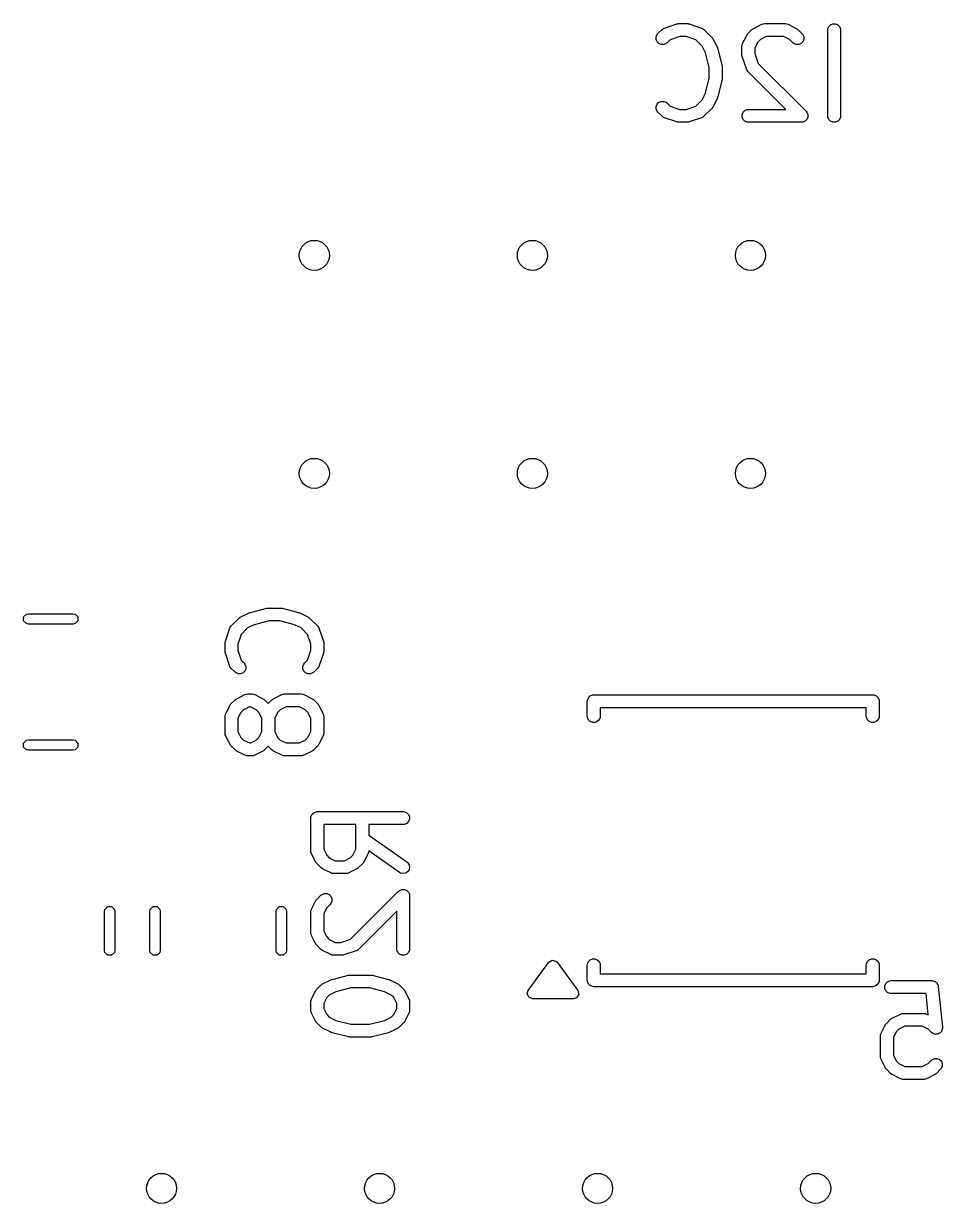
# Model space of a CAD drawing. Extents: x -0.08 to 2.06, y -0.11 to 2.56.
# Drawn here: x 1.186 to 1.608, y 2.013 to 2.554 of the extents above; entities that cross this region are included whole.
import ezdxf

# ---------------------------------------------------------------- set-up
doc = ezdxf.new("R2010")
doc.units = 0
doc.header["$MEASUREMENT"] = 0
doc.layers.add('BLACK', color=7, linetype='CONTINUOUS')

msp = doc.modelspace()

# ---------------------------------------------------------------- linework, layer by layer
at = {"layer": 'BLACK', "linetype": 'CONTINUOUS'}
for p, q in [((1.47648, 2.54782), (1.47692, 2.54888)), ((1.47692, 2.54888), (1.47729, 2.54933)), ((1.47729, 2.54933), (1.47916, 2.5512)), ((1.47916, 2.5512), (1.47961, 2.55157)), ((1.47961, 2.55157), (1.47971, 2.55161)), ((1.47971, 2.55161), (1.47979, 2.55168)), ((1.47979, 2.55168), (1.48032, 2.55192)), ((1.48032, 2.55192), (1.48594, 2.55379)), ((1.48594, 2.55379), (1.48623, 2.55386)), ((1.48623, 2.55386), (1.4863, 2.55389)), ((1.4863, 2.55389), (1.4864, 2.5539)), ((1.4864, 2.5539), (1.48651, 2.55392)), ((1.48651, 2.55392), (1.48659, 2.55392)), ((1.48659, 2.55392), (1.48688, 2.55394)), ((1.48688, 2.55394), (1.49063, 2.55394)), ((1.49063, 2.55394), (1.49092, 2.55392)), ((1.49092, 2.55392), (1.491, 2.55392)), ((1.491, 2.55392), (1.4911, 2.5539)), ((1.4911, 2.5539), (1.4912, 2.55389)), ((1.4912, 2.55389), (1.49127, 2.55386)), ((1.49127, 2.55386), (1.49156, 2.55379)), ((1.49156, 2.55379), (1.49718, 2.55192)), ((1.49718, 2.55192), (1.49771, 2.55168)), ((1.49771, 2.55168), (1.49779, 2.55161)), ((1.49779, 2.55161), (1.49789, 2.55157)), ((1.49789, 2.55157), (1.49834, 2.5512)), ((1.49834, 2.5512), (1.50209, 2.54745)), ((1.51814, 2.54881), (1.51817, 2.54888)), ((1.51817, 2.54888), (1.51823, 2.54896)), ((1.51823, 2.54896), (1.51829, 2.54905)), ((1.51829, 2.54905), (1.51835, 2.5491)), ((1.51835, 2.5491), (1.51853, 2.54933)), ((1.51853, 2.54933), (1.52041, 2.5512)), ((1.52041, 2.5512), (1.52064, 2.55139)), ((1.52064, 2.55139), (1.52069, 2.55145)), ((1.52069, 2.55145), (1.52078, 2.55151)), ((1.52078, 2.55151), (1.52086, 2.55157)), ((1.52086, 2.55157), (1.52093, 2.5516)), ((1.52093, 2.5516), (1.52118, 2.55176)), ((1.52118, 2.55176), (1.52493, 2.55363)), ((1.52493, 2.55363), (1.52547, 2.55384)), ((1.52547, 2.55384), (1.52557, 2.55385)), ((1.52557, 2.55385), (1.52567, 2.55389)), ((1.52567, 2.55389), (1.52625, 2.55394)), ((1.52625, 2.55394), (1.53562, 2.55394)), ((1.53562, 2.55394), (1.5362, 2.55389)), ((1.5362, 2.55389), (1.53629, 2.55385)), ((1.53629, 2.55385), (1.5364, 2.55384)), ((1.5364, 2.55384), (1.53694, 2.55363)), ((1.53694, 2.55363), (1.54069, 2.55176)), ((1.54069, 2.55176), (1.54094, 2.5516)), ((1.54094, 2.5516), (1.54101, 2.55157)), ((1.54101, 2.55157), (1.54109, 2.55151)), ((1.54109, 2.55151), (1.54118, 2.55145)), ((1.54118, 2.55145), (1.54123, 2.55139)), ((1.54123, 2.55139), (1.54146, 2.5512)), ((1.54146, 2.5512), (1.54333, 2.54933)), ((1.54333, 2.54933), (1.5437, 2.54888)), ((1.5437, 2.54888), (1.54414, 2.54782)), ((1.55516, 2.55099), (1.55522, 2.55157)), ((1.55516, 2.51162), (1.55516, 2.55099)), ((1.55522, 2.55157), (1.55566, 2.55263)), ((1.55566, 2.55263), (1.55648, 2.55345)), ((1.55648, 2.55345), (1.55754, 2.55389)), ((1.55754, 2.55389), (1.55869, 2.55389)), ((1.55869, 2.55389), (1.55976, 2.55345)), ((1.55976, 2.55345), (1.56057, 2.55263)), ((1.56057, 2.55263), (1.56101, 2.55157)), ((1.56101, 2.55157), (1.56107, 2.55099)), ((1.56107, 2.55099), (1.56107, 2.51162)), ((1.47648, 2.54667), (1.47648, 2.54782)), ((1.47692, 2.5456), (1.47648, 2.54667)), ((1.47774, 2.54479), (1.47692, 2.5456)), ((1.4788, 2.54435), (1.47774, 2.54479)), ((1.47995, 2.54435), (1.4788, 2.54435)), ((1.48102, 2.54479), (1.47995, 2.54435)), ((1.48147, 2.54515), (1.48102, 2.54479)), ((1.48285, 2.54654), (1.48147, 2.54515)), ((1.48736, 2.54804), (1.48285, 2.54654)), ((1.49015, 2.54804), (1.48736, 2.54804)), ((1.49466, 2.54654), (1.49015, 2.54804)), ((1.49757, 2.54362), (1.49466, 2.54654)), ((1.49909, 2.54059), (1.49757, 2.54362)), ((1.50209, 2.54745), (1.50227, 2.54723)), ((1.50227, 2.54723), (1.50233, 2.54718)), ((1.50233, 2.54718), (1.50239, 2.54709)), ((1.50239, 2.54709), (1.50246, 2.54701)), ((1.50246, 2.54701), (1.50248, 2.54694)), ((1.50248, 2.54694), (1.50264, 2.54669)), ((1.50264, 2.54669), (1.50452, 2.54294)), ((1.51579, 2.54349), (1.51585, 2.54407)), ((1.51579, 2.53974), (1.51579, 2.54349)), ((1.51585, 2.54407), (1.51589, 2.54417)), ((1.51589, 2.54417), (1.5159, 2.54427)), ((1.5159, 2.54427), (1.51611, 2.54481)), ((1.51611, 2.54481), (1.51798, 2.54856)), ((1.51798, 2.54856), (1.51814, 2.54881)), ((1.52305, 2.54549), (1.5217, 2.5428)), ((1.52425, 2.54669), (1.52305, 2.54549)), ((1.52694, 2.54804), (1.52425, 2.54669)), ((1.53492, 2.54804), (1.52694, 2.54804)), ((1.53762, 2.54669), (1.53492, 2.54804)), ((1.53916, 2.54515), (1.53762, 2.54669)), ((1.5396, 2.54479), (1.53916, 2.54515)), ((1.54067, 2.54435), (1.5396, 2.54479)), ((1.54182, 2.54435), (1.54067, 2.54435)), ((1.54289, 2.54479), (1.54182, 2.54435)), ((1.5437, 2.5456), (1.54289, 2.54479)), ((1.54414, 2.54667), (1.5437, 2.5456)), ((1.54414, 2.54782), (1.54414, 2.54667)), ((1.5008, 2.53375), (1.49909, 2.54059)), ((1.50452, 2.54294), (1.50453, 2.5429)), ((1.50453, 2.5429), (1.50454, 2.54288)), ((1.50454, 2.54288), (1.50463, 2.54264)), ((1.50463, 2.54264), (1.50472, 2.5424)), ((1.50472, 2.5424), (1.50472, 2.54238)), ((1.50472, 2.54238), (1.50474, 2.54233)), ((1.50474, 2.54233), (1.50661, 2.53483)), ((1.51582, 2.53945), (1.51579, 2.53974)), ((1.51582, 2.53937), (1.51582, 2.53945)), ((1.51584, 2.53927), (1.51582, 2.53937)), ((1.51585, 2.53917), (1.51584, 2.53927)), ((1.51588, 2.53909), (1.51585, 2.53917)), ((1.51595, 2.53881), (1.51588, 2.53909)), ((1.51782, 2.53318), (1.51595, 2.53881)), ((1.5217, 2.5428), (1.5217, 2.54022)), ((1.5217, 2.54022), (1.5232, 2.53571)), ((1.5008, 2.52886), (1.5008, 2.53375)), ((1.50661, 2.53483), (1.50663, 2.53473)), ((1.50663, 2.53473), (1.50665, 2.53469)), ((1.50665, 2.53469), (1.50667, 2.53448)), ((1.50667, 2.53448), (1.5067, 2.53426)), ((1.5067, 2.53426), (1.50669, 2.53422)), ((1.50669, 2.53422), (1.5067, 2.53412)), ((1.5067, 2.53412), (1.5067, 2.52849)), ((1.51806, 2.53266), (1.51782, 2.53318)), ((1.51813, 2.53258), (1.51806, 2.53266)), ((1.5232, 2.53571), (1.54521, 2.51371)), ((1.49909, 2.52203), (1.5008, 2.52886)), ((1.50661, 2.52778), (1.50474, 2.52028)), ((1.50663, 2.52788), (1.50661, 2.52778)), ((1.50665, 2.52792), (1.50663, 2.52788)), ((1.50667, 2.52814), (1.50665, 2.52792)), ((1.5067, 2.52835), (1.50667, 2.52814)), ((1.5067, 2.52849), (1.50669, 2.52839)), ((1.50669, 2.52839), (1.5067, 2.52835)), ((1.51817, 2.53248), (1.51813, 2.53258)), ((1.51853, 2.53203), (1.51817, 2.53248)), ((1.53599, 2.51457), (1.51853, 2.53203)), ((1.49757, 2.51899), (1.49909, 2.52203)), ((1.47648, 2.51595), (1.47692, 2.51701)), ((1.47692, 2.51701), (1.47774, 2.51783)), ((1.47774, 2.51783), (1.4788, 2.51827)), ((1.4788, 2.51827), (1.47995, 2.51827)), ((1.47995, 2.51827), (1.48102, 2.51783)), ((1.48102, 2.51783), (1.48147, 2.51746)), ((1.48147, 2.51746), (1.48285, 2.51608)), ((1.49466, 2.51608), (1.49757, 2.51899)), ((1.50452, 2.51967), (1.50264, 2.51593)), ((1.50453, 2.51972), (1.50452, 2.51967)), ((1.50454, 2.51973), (1.50453, 2.51972)), ((1.50463, 2.51998), (1.50454, 2.51973)), ((1.50472, 2.52022), (1.50463, 2.51998)), ((1.50474, 2.52028), (1.50472, 2.52024)), ((1.50472, 2.52024), (1.50472, 2.52022)), ((1.47648, 2.51479), (1.47648, 2.51595)), ((1.47692, 2.51373), (1.47648, 2.51479)), ((1.47729, 2.51328), (1.47692, 2.51373)), ((1.47916, 2.51141), (1.47729, 2.51328)), ((1.47961, 2.51104), (1.47916, 2.51141)), ((1.47971, 2.511), (1.47961, 2.51104)), ((1.47979, 2.51093), (1.47971, 2.511)), ((1.48032, 2.51069), (1.47979, 2.51093)), ((1.48285, 2.51608), (1.48736, 2.51457)), ((1.48736, 2.51457), (1.49015, 2.51457)), ((1.49015, 2.51457), (1.49466, 2.51608)), ((1.49771, 2.51093), (1.49718, 2.51069)), ((1.49779, 2.511), (1.49771, 2.51093)), ((1.49789, 2.51104), (1.49779, 2.511)), ((1.49834, 2.51141), (1.49789, 2.51104)), ((1.50209, 2.51516), (1.49834, 2.51141)), ((1.50227, 2.51538), (1.50209, 2.51516)), ((1.50233, 2.51544), (1.50227, 2.51538)), ((1.50239, 2.51552), (1.50233, 2.51544)), ((1.50246, 2.51561), (1.50239, 2.51552)), ((1.50248, 2.51568), (1.50246, 2.51561)), ((1.50264, 2.51593), (1.50248, 2.51568)), ((1.51585, 2.5122), (1.51629, 2.51326)), ((1.51585, 2.51105), (1.51585, 2.5122)), ((1.51629, 2.50998), (1.51585, 2.51105)), ((1.51629, 2.51326), (1.51711, 2.51408)), ((1.51711, 2.51408), (1.51817, 2.51452)), ((1.51817, 2.51452), (1.51875, 2.51457)), ((1.51875, 2.51457), (1.53599, 2.51457)), ((1.54521, 2.51371), (1.54557, 2.51326)), ((1.54557, 2.51326), (1.54602, 2.5122)), ((1.54602, 2.51105), (1.54557, 2.50998)), ((1.54602, 2.5122), (1.54602, 2.51105)), ((1.55522, 2.51105), (1.55516, 2.51162)), ((1.55566, 2.50998), (1.55522, 2.51105)), ((1.56101, 2.51105), (1.56057, 2.50998)), ((1.56107, 2.51162), (1.56101, 2.51105)), ((1.48594, 2.50882), (1.48032, 2.51069)), ((1.48623, 2.50876), (1.48594, 2.50882)), ((1.4863, 2.50873), (1.48623, 2.50876)), ((1.4864, 2.50872), (1.4863, 2.50873)), ((1.48651, 2.50869), (1.4864, 2.50872)), ((1.48659, 2.5087), (1.48651, 2.50869)), ((1.48688, 2.50867), (1.48659, 2.5087)), ((1.49063, 2.50867), (1.48688, 2.50867)), ((1.49092, 2.5087), (1.49063, 2.50867)), ((1.491, 2.50869), (1.49092, 2.5087)), ((1.4911, 2.50872), (1.491, 2.50869)), ((1.4912, 2.50873), (1.4911, 2.50872)), ((1.49127, 2.50876), (1.4912, 2.50873)), ((1.49156, 2.50882), (1.49127, 2.50876)), ((1.49718, 2.51069), (1.49156, 2.50882)), ((1.51711, 2.50917), (1.51629, 2.50998)), ((1.51817, 2.50873), (1.51711, 2.50917)), ((1.51875, 2.50867), (1.51817, 2.50873)), ((1.54312, 2.50867), (1.51875, 2.50867)), ((1.5437, 2.50873), (1.54312, 2.50867)), ((1.54401, 2.50885), (1.5437, 2.50873)), ((1.54476, 2.50917), (1.54401, 2.50885)), ((1.54557, 2.50998), (1.54476, 2.50917)), ((1.55648, 2.50917), (1.55566, 2.50998)), ((1.55754, 2.50873), (1.55648, 2.50917)), ((1.55869, 2.50873), (1.55754, 2.50873)), ((1.55976, 2.50917), (1.55869, 2.50873)), ((1.56057, 2.50998), (1.55976, 2.50917)), ((1.28599, 2.28179), (1.28974, 2.28367)), ((1.28974, 2.28367), (1.28978, 2.28368)), ((1.28978, 2.28368), (1.2898, 2.2837)), ((1.2898, 2.2837), (1.29004, 2.28378)), ((1.29004, 2.28378), (1.29028, 2.28388)), ((1.29028, 2.28388), (1.2903, 2.28388)), ((1.2903, 2.28388), (1.29034, 2.28389)), ((1.29034, 2.28389), (1.29784, 2.28577)), ((1.29784, 2.28577), (1.29794, 2.28578)), ((1.29794, 2.28578), (1.29798, 2.2858)), ((1.29798, 2.2858), (1.2982, 2.28582)), ((1.2982, 2.28582), (1.29842, 2.28585)), ((1.29842, 2.28585), (1.29846, 2.28585)), ((1.29846, 2.28585), (1.29856, 2.28585)), ((1.29856, 2.28585), (1.30418, 2.28585)), ((1.30418, 2.28585), (1.30428, 2.28585)), ((1.30428, 2.28585), (1.30433, 2.28585)), ((1.30433, 2.28585), (1.30454, 2.28582)), ((1.30454, 2.28582), (1.30476, 2.2858)), ((1.30476, 2.2858), (1.3048, 2.28578)), ((1.3048, 2.28578), (1.3049, 2.28577)), ((1.3049, 2.28577), (1.3124, 2.28389)), ((1.3124, 2.28389), (1.31244, 2.28388)), ((1.31244, 2.28388), (1.31246, 2.28388)), ((1.31246, 2.28388), (1.3127, 2.28378)), ((1.3127, 2.28378), (1.31294, 2.2837)), ((1.31294, 2.2837), (1.31296, 2.28368)), ((1.31296, 2.28368), (1.313, 2.28367)), ((1.313, 2.28367), (1.31675, 2.28179)), ((1.18635, 2.28181), (1.18763, 2.28309)), ((1.18635, 2.28), (1.18635, 2.28181)), ((1.18763, 2.27872), (1.18635, 2.28)), ((1.18763, 2.28309), (1.18853, 2.28327)), ((1.18853, 2.27854), (1.18763, 2.27872)), ((1.18853, 2.28327), (1.2091, 2.28327)), ((1.2091, 2.27854), (1.18853, 2.27854)), ((1.2091, 2.28327), (1.21001, 2.28309)), ((1.21001, 2.27872), (1.2091, 2.27854)), ((1.21001, 2.28309), (1.21129, 2.28181)), ((1.21129, 2.28), (1.21001, 2.27872)), ((1.21129, 2.28181), (1.21129, 2.28)), ((1.28147, 2.27749), (1.28522, 2.28124)), ((1.28522, 2.28124), (1.28545, 2.28143)), ((1.28545, 2.28143), (1.2855, 2.28149)), ((1.2855, 2.28149), (1.28559, 2.28154)), ((1.28559, 2.28154), (1.28567, 2.28161)), ((1.28567, 2.28161), (1.28574, 2.28164)), ((1.28574, 2.28164), (1.28599, 2.28179)), ((1.29209, 2.27824), (1.28906, 2.27673)), ((1.29892, 2.27995), (1.29209, 2.27824)), ((1.30382, 2.27995), (1.29892, 2.27995)), ((1.31065, 2.27824), (1.30382, 2.27995)), ((1.31368, 2.27673), (1.31065, 2.27824)), ((1.31675, 2.28179), (1.317, 2.28164)), ((1.317, 2.28164), (1.31707, 2.28161)), ((1.31707, 2.28161), (1.31715, 2.28154)), ((1.31715, 2.28154), (1.31724, 2.28149)), ((1.31724, 2.28149), (1.31729, 2.28143)), ((1.31729, 2.28143), (1.31752, 2.28124)), ((1.31752, 2.28124), (1.32127, 2.27749)), ((1.27888, 2.27071), (1.28076, 2.27634)), ((1.28076, 2.27634), (1.281, 2.27687)), ((1.281, 2.27687), (1.28106, 2.27695)), ((1.28106, 2.27695), (1.28111, 2.27704)), ((1.28111, 2.27704), (1.28147, 2.27749)), ((1.28614, 2.27381), (1.28464, 2.2693)), ((1.28906, 2.27673), (1.28614, 2.27381)), ((1.3166, 2.27381), (1.31368, 2.27673)), ((1.3181, 2.2693), (1.3166, 2.27381)), ((1.32127, 2.27749), (1.32164, 2.27704)), ((1.32164, 2.27704), (1.32168, 2.27695)), ((1.32168, 2.27695), (1.32175, 2.27687)), ((1.32175, 2.27687), (1.32198, 2.27634)), ((1.32198, 2.27634), (1.32386, 2.27071)), ((1.27873, 2.26978), (1.27876, 2.27007)), ((1.27873, 2.26603), (1.27873, 2.26978)), ((1.27876, 2.27015), (1.27878, 2.27025)), ((1.27876, 2.27007), (1.27876, 2.27015)), ((1.27878, 2.27025), (1.27879, 2.27035)), ((1.27879, 2.27035), (1.27882, 2.27043)), ((1.27882, 2.27043), (1.27888, 2.27071)), ((1.28464, 2.2693), (1.28464, 2.26651)), ((1.3181, 2.26651), (1.3181, 2.2693)), ((1.32386, 2.27071), (1.32392, 2.27043)), ((1.32392, 2.27043), (1.32395, 2.27035)), ((1.32395, 2.27035), (1.32396, 2.27025)), ((1.32396, 2.27025), (1.32399, 2.27015)), ((1.32399, 2.27015), (1.32398, 2.27007)), ((1.32398, 2.27007), (1.32401, 2.26978)), ((1.32401, 2.26978), (1.32401, 2.26603)), ((1.27876, 2.26574), (1.27873, 2.26603)), ((1.27876, 2.26566), (1.27876, 2.26574)), ((1.27878, 2.26556), (1.27876, 2.26566)), ((1.27879, 2.26545), (1.27878, 2.26556)), ((1.27882, 2.26538), (1.27879, 2.26545)), ((1.27888, 2.2651), (1.27882, 2.26538)), ((1.28076, 2.25947), (1.27888, 2.2651)), ((1.28464, 2.26651), (1.28614, 2.262)), ((1.3166, 2.262), (1.3181, 2.26651)), ((1.32386, 2.2651), (1.32198, 2.25947)), ((1.32392, 2.26538), (1.32386, 2.2651)), ((1.32395, 2.26545), (1.32392, 2.26538)), ((1.32396, 2.26556), (1.32395, 2.26545)), ((1.32399, 2.26566), (1.32396, 2.26556)), ((1.32401, 2.26603), (1.32398, 2.26574)), ((1.32398, 2.26574), (1.32399, 2.26566)), ((1.281, 2.25894), (1.28076, 2.25947)), ((1.28106, 2.25886), (1.281, 2.25894)), ((1.28111, 2.25876), (1.28106, 2.25886)), ((1.28147, 2.25832), (1.28111, 2.25876)), ((1.28335, 2.25644), (1.28147, 2.25832)), ((1.28614, 2.262), (1.28752, 2.26062)), ((1.28789, 2.25689), (1.28708, 2.25608)), ((1.28752, 2.26062), (1.28789, 2.26017)), ((1.28789, 2.26017), (1.28833, 2.25911)), ((1.28833, 2.25795), (1.28789, 2.25689)), ((1.28833, 2.25911), (1.28833, 2.25795)), ((1.31441, 2.25911), (1.31485, 2.26017)), ((1.31441, 2.25795), (1.31441, 2.25911)), ((1.31485, 2.25689), (1.31441, 2.25795)), ((1.31485, 2.26017), (1.31522, 2.26062)), ((1.31567, 2.25608), (1.31485, 2.25689)), ((1.31522, 2.26062), (1.3166, 2.262)), ((1.32127, 2.25832), (1.31939, 2.25644)), ((1.32164, 2.25876), (1.32127, 2.25832)), ((1.32168, 2.25886), (1.32164, 2.25876)), ((1.32175, 2.25894), (1.32168, 2.25886)), ((1.32198, 2.25947), (1.32175, 2.25894)), ((1.28379, 2.25608), (1.28335, 2.25644)), ((1.28486, 2.25563), (1.28379, 2.25608)), ((1.28601, 2.25563), (1.28486, 2.25563)), ((1.28708, 2.25608), (1.28601, 2.25563)), ((1.31673, 2.25563), (1.31567, 2.25608)), ((1.31788, 2.25563), (1.31673, 2.25563)), ((1.31895, 2.25608), (1.31788, 2.25563)), ((1.31939, 2.25644), (1.31895, 2.25608)), ((1.28411, 2.2443), (1.28786, 2.24617)), ((1.28786, 2.24617), (1.2884, 2.24638)), ((1.2884, 2.24638), (1.28851, 2.24639)), ((1.28851, 2.24639), (1.28861, 2.24643)), ((1.28861, 2.24643), (1.28918, 2.24648)), ((1.28918, 2.24648), (1.29106, 2.24648)), ((1.29106, 2.24648), (1.29164, 2.24643)), ((1.29164, 2.24643), (1.29173, 2.24639)), ((1.29173, 2.24639), (1.29184, 2.24638)), ((1.29184, 2.24638), (1.29238, 2.24617)), ((1.29238, 2.24617), (1.29613, 2.2443)), ((1.30099, 2.2443), (1.30474, 2.24617)), ((1.30474, 2.24617), (1.30528, 2.24638)), ((1.30528, 2.24638), (1.30538, 2.24639)), ((1.30538, 2.24639), (1.30548, 2.24643)), ((1.30548, 2.24643), (1.30606, 2.24648)), ((1.30606, 2.24648), (1.31356, 2.24648)), ((1.31356, 2.24648), (1.31413, 2.24643)), ((1.31413, 2.24643), (1.31423, 2.24639)), ((1.31423, 2.24639), (1.31434, 2.24638)), ((1.31434, 2.24638), (1.31488, 2.24617)), ((1.31488, 2.24617), (1.31863, 2.2443)), ((1.44619, 2.24557), (1.44726, 2.24601)), ((1.44726, 2.24601), (1.44783, 2.24606)), ((1.44783, 2.24606), (1.57579, 2.24606)), ((1.57579, 2.24606), (1.57636, 2.24601)), ((1.57636, 2.24601), (1.57743, 2.24557)), ((1.27904, 2.23735), (1.28092, 2.2411)), ((1.28092, 2.2411), (1.28108, 2.24135)), ((1.28108, 2.24135), (1.28111, 2.24142)), ((1.28111, 2.24142), (1.28117, 2.2415)), ((1.28117, 2.2415), (1.28123, 2.24159)), ((1.28123, 2.24159), (1.28129, 2.24164)), ((1.28129, 2.24164), (1.28147, 2.24187)), ((1.28147, 2.24187), (1.28335, 2.24375)), ((1.28335, 2.24375), (1.28357, 2.24393)), ((1.28357, 2.24393), (1.28362, 2.24399)), ((1.28362, 2.24399), (1.28371, 2.24405)), ((1.28371, 2.24405), (1.28379, 2.24411)), ((1.28379, 2.24411), (1.28387, 2.24414)), ((1.28387, 2.24414), (1.28411, 2.2443)), ((1.28988, 2.24058), (1.28718, 2.23923)), ((1.29036, 2.24058), (1.28988, 2.24058)), ((1.29306, 2.23923), (1.29036, 2.24058)), ((1.29613, 2.2443), (1.29638, 2.24414)), ((1.29638, 2.24414), (1.29645, 2.24411)), ((1.29645, 2.24411), (1.29653, 2.24405)), ((1.29653, 2.24405), (1.29662, 2.24399)), ((1.29662, 2.24399), (1.29667, 2.24393)), ((1.29667, 2.24393), (1.2969, 2.24375)), ((1.2969, 2.24375), (1.29856, 2.24208)), ((1.29856, 2.24208), (1.30022, 2.24375)), ((1.30022, 2.24375), (1.30045, 2.24393)), ((1.30045, 2.24393), (1.3005, 2.24399)), ((1.3005, 2.24399), (1.30059, 2.24405)), ((1.30059, 2.24405), (1.30067, 2.24411)), ((1.30067, 2.24411), (1.30074, 2.24414)), ((1.30074, 2.24414), (1.30099, 2.2443)), ((1.30675, 2.24058), (1.30406, 2.23923)), ((1.31286, 2.24058), (1.30675, 2.24058)), ((1.31556, 2.23923), (1.31286, 2.24058)), ((1.31863, 2.2443), (1.31887, 2.24414)), ((1.31887, 2.24414), (1.31895, 2.24411)), ((1.31895, 2.24411), (1.31903, 2.24405)), ((1.31903, 2.24405), (1.31912, 2.24399)), ((1.31912, 2.24399), (1.31917, 2.24393)), ((1.31917, 2.24393), (1.31939, 2.24375)), ((1.31939, 2.24375), (1.32127, 2.24187)), ((1.32127, 2.24187), (1.32145, 2.24164)), ((1.32145, 2.24164), (1.32151, 2.24159)), ((1.32151, 2.24159), (1.32157, 2.2415)), ((1.32157, 2.2415), (1.32164, 2.24142)), ((1.32164, 2.24142), (1.32167, 2.24135)), ((1.32167, 2.24135), (1.32182, 2.2411)), ((1.32182, 2.2411), (1.3237, 2.23735)), ((1.44488, 2.24311), (1.44494, 2.24369)), ((1.44488, 2.23622), (1.44488, 2.24311)), ((1.44494, 2.24369), (1.44538, 2.24475)), ((1.44538, 2.24475), (1.44619, 2.24557)), ((1.57743, 2.24557), (1.57824, 2.24475)), ((1.57824, 2.24475), (1.57868, 2.24369)), ((1.57868, 2.24369), (1.57874, 2.24311)), ((1.57874, 2.24311), (1.57874, 2.23622)), ((1.27873, 2.23603), (1.27879, 2.23661)), ((1.27873, 2.22853), (1.27873, 2.23603)), ((1.27879, 2.23661), (1.27883, 2.23671)), ((1.27883, 2.23671), (1.27884, 2.23681)), ((1.27884, 2.23681), (1.27904, 2.23735)), ((1.28599, 2.23803), (1.28464, 2.23534)), ((1.28464, 2.23534), (1.28464, 2.22923)), ((1.28718, 2.23923), (1.28599, 2.23803)), ((1.29426, 2.23803), (1.29306, 2.23923)), ((1.29561, 2.23534), (1.29426, 2.23803)), ((1.29561, 2.22923), (1.29561, 2.23534)), ((1.30286, 2.23803), (1.30151, 2.23534)), ((1.30151, 2.23534), (1.30151, 2.22923)), ((1.30406, 2.23923), (1.30286, 2.23803)), ((1.31675, 2.23803), (1.31556, 2.23923)), ((1.3181, 2.23534), (1.31675, 2.23803)), ((1.3181, 2.22923), (1.3181, 2.23534)), ((1.3237, 2.23735), (1.3239, 2.23681)), ((1.3239, 2.23681), (1.32391, 2.23671)), ((1.32391, 2.23671), (1.32395, 2.23661)), ((1.32395, 2.23661), (1.32401, 2.23603)), ((1.32401, 2.23603), (1.32401, 2.22853)), ((1.44494, 2.23564), (1.44488, 2.23622)), ((1.44538, 2.23458), (1.44494, 2.23564)), ((1.45073, 2.23564), (1.45029, 2.23458)), ((1.45079, 2.23622), (1.45073, 2.23564)), ((1.57283, 2.24016), (1.45079, 2.24016)), ((1.45079, 2.24016), (1.45079, 2.23622)), ((1.57283, 2.23622), (1.57283, 2.24016)), ((1.57289, 2.23564), (1.57283, 2.23622)), ((1.57333, 2.23458), (1.57289, 2.23564)), ((1.57868, 2.23564), (1.57824, 2.23458)), ((1.57874, 2.23622), (1.57868, 2.23564)), ((1.44619, 2.23377), (1.44538, 2.23458)), ((1.44726, 2.23332), (1.44619, 2.23377)), ((1.44841, 2.23332), (1.44726, 2.23332)), ((1.44948, 2.23377), (1.44841, 2.23332)), ((1.45029, 2.23458), (1.44948, 2.23377)), ((1.57415, 2.23377), (1.57333, 2.23458)), ((1.57521, 2.23332), (1.57415, 2.23377)), ((1.57636, 2.23332), (1.57521, 2.23332)), ((1.57743, 2.23377), (1.57636, 2.23332)), ((1.57824, 2.23458), (1.57743, 2.23377)), ((1.18635, 2.22394), (1.18763, 2.22521)), ((1.18763, 2.22521), (1.18853, 2.22539)), ((1.18853, 2.22539), (1.2091, 2.22539)), ((1.2091, 2.22539), (1.21001, 2.22521)), ((1.21001, 2.22521), (1.21129, 2.22394)), ((1.27879, 2.22796), (1.27873, 2.22853)), ((1.27883, 2.22786), (1.27879, 2.22796)), ((1.27884, 2.22775), (1.27883, 2.22786)), ((1.27904, 2.22721), (1.27884, 2.22775)), ((1.28092, 2.22346), (1.27904, 2.22721)), ((1.28464, 2.22923), (1.28599, 2.22653)), ((1.28599, 2.22653), (1.28718, 2.22534)), ((1.28718, 2.22534), (1.28988, 2.22399)), ((1.29036, 2.22399), (1.29306, 2.22534)), ((1.29306, 2.22534), (1.29426, 2.22653)), ((1.29426, 2.22653), (1.29561, 2.22923)), ((1.30151, 2.22923), (1.30286, 2.22653)), ((1.30286, 2.22653), (1.30406, 2.22534)), ((1.30406, 2.22534), (1.30675, 2.22399)), ((1.31286, 2.22399), (1.31556, 2.22534)), ((1.31556, 2.22534), (1.31675, 2.22653)), ((1.31675, 2.22653), (1.3181, 2.22923)), ((1.3237, 2.22721), (1.32182, 2.22346)), ((1.3239, 2.22775), (1.3237, 2.22721)), ((1.32391, 2.22786), (1.3239, 2.22775)), ((1.32395, 2.22796), (1.32391, 2.22786)), ((1.32401, 2.22853), (1.32395, 2.22796)), ((1.18635, 2.22213), (1.18635, 2.22394)), ((1.18763, 2.22085), (1.18635, 2.22213)), ((1.18853, 2.22067), (1.18763, 2.22085)), ((1.2091, 2.22067), (1.18853, 2.22067)), ((1.21001, 2.22085), (1.2091, 2.22067)), ((1.21129, 2.22213), (1.21001, 2.22085)), ((1.21129, 2.22394), (1.21129, 2.22213)), ((1.28108, 2.22322), (1.28092, 2.22346)), ((1.28111, 2.22314), (1.28108, 2.22322)), ((1.28117, 2.22306), (1.28111, 2.22314)), ((1.28123, 2.22297), (1.28117, 2.22306)), ((1.28129, 2.22292), (1.28123, 2.22297)), ((1.28147, 2.2227), (1.28129, 2.22292)), ((1.28335, 2.22082), (1.28147, 2.2227)), ((1.28357, 2.22064), (1.28335, 2.22082)), ((1.28362, 2.22058), (1.28357, 2.22064)), ((1.28371, 2.22052), (1.28362, 2.22058)), ((1.28379, 2.22045), (1.28371, 2.22052)), ((1.28387, 2.22042), (1.28379, 2.22045)), ((1.28411, 2.22027), (1.28387, 2.22042)), ((1.28786, 2.21839), (1.28411, 2.22027)), ((1.28988, 2.22399), (1.29036, 2.22399)), ((1.29613, 2.22027), (1.29238, 2.21839)), ((1.29638, 2.22042), (1.29613, 2.22027)), ((1.29645, 2.22045), (1.29638, 2.22042)), ((1.29653, 2.22052), (1.29645, 2.22045)), ((1.29662, 2.22058), (1.29653, 2.22052)), ((1.29667, 2.22064), (1.29662, 2.22058)), ((1.2969, 2.22082), (1.29667, 2.22064)), ((1.29856, 2.22248), (1.2969, 2.22082)), ((1.30022, 2.22082), (1.29856, 2.22248)), ((1.30045, 2.22064), (1.30022, 2.22082)), ((1.3005, 2.22058), (1.30045, 2.22064)), ((1.30059, 2.22052), (1.3005, 2.22058)), ((1.30067, 2.22045), (1.30059, 2.22052)), ((1.30074, 2.22042), (1.30067, 2.22045)), ((1.30099, 2.22027), (1.30074, 2.22042)), ((1.30474, 2.21839), (1.30099, 2.22027)), ((1.30675, 2.22399), (1.31286, 2.22399)), ((1.31863, 2.22027), (1.31488, 2.21839)), ((1.31887, 2.22042), (1.31863, 2.22027)), ((1.31895, 2.22045), (1.31887, 2.22042)), ((1.31903, 2.22052), (1.31895, 2.22045)), ((1.31912, 2.22058), (1.31903, 2.22052)), ((1.31917, 2.22064), (1.31912, 2.22058)), ((1.31939, 2.22082), (1.31917, 2.22064)), ((1.32127, 2.2227), (1.31939, 2.22082)), ((1.32145, 2.22292), (1.32127, 2.2227)), ((1.32151, 2.22297), (1.32145, 2.22292)), ((1.32157, 2.22306), (1.32151, 2.22297)), ((1.32164, 2.22314), (1.32157, 2.22306)), ((1.32167, 2.22322), (1.32164, 2.22314)), ((1.32182, 2.22346), (1.32167, 2.22322)), ((1.2884, 2.21819), (1.28786, 2.21839)), ((1.28851, 2.21818), (1.2884, 2.21819)), ((1.28861, 2.21814), (1.28851, 2.21818)), ((1.28918, 2.21808), (1.28861, 2.21814)), ((1.29106, 2.21808), (1.28918, 2.21808)), ((1.29164, 2.21814), (1.29106, 2.21808)), ((1.29173, 2.21818), (1.29164, 2.21814)), ((1.29184, 2.21819), (1.29173, 2.21818)), ((1.29238, 2.21839), (1.29184, 2.21819)), ((1.30528, 2.21819), (1.30474, 2.21839)), ((1.30538, 2.21818), (1.30528, 2.21819)), ((1.30548, 2.21814), (1.30538, 2.21818)), ((1.30606, 2.21808), (1.30548, 2.21814)), ((1.31356, 2.21808), (1.30606, 2.21808)), ((1.31413, 2.21814), (1.31356, 2.21808)), ((1.31423, 2.21818), (1.31413, 2.21814)), ((1.31434, 2.21819), (1.31423, 2.21818)), ((1.31488, 2.21839), (1.31434, 2.21819)), ((1.3186, 2.19118), (1.31942, 2.19199)), ((1.31942, 2.19199), (1.32048, 2.19243)), ((1.32048, 2.19243), (1.32106, 2.19249)), ((1.32106, 2.19249), (1.36043, 2.19249)), ((1.36043, 2.19249), (1.361, 2.19243)), ((1.361, 2.19243), (1.36207, 2.19199)), ((1.36207, 2.19199), (1.36288, 2.19118)), ((1.3181, 2.18954), (1.31816, 2.19011)), ((1.3181, 2.17454), (1.3181, 2.18954)), ((1.31816, 2.19011), (1.3186, 2.19118)), ((1.33873, 2.18659), (1.32401, 2.18659)), ((1.32401, 2.18659), (1.32401, 2.17524)), ((1.33873, 2.17524), (1.33873, 2.18659)), ((1.36043, 2.18659), (1.34463, 2.18659)), ((1.34463, 2.18659), (1.34463, 2.1817)), ((1.361, 2.18664), (1.36043, 2.18659)), ((1.36207, 2.18708), (1.361, 2.18664)), ((1.36288, 2.1879), (1.36207, 2.18708)), ((1.36288, 2.19118), (1.36332, 2.19011)), ((1.36332, 2.18896), (1.36288, 2.1879)), ((1.36332, 2.19011), (1.36332, 2.18896)), ((1.34463, 2.1817), (1.36212, 2.16946)), ((1.31816, 2.17396), (1.3181, 2.17454)), ((1.3182, 2.17387), (1.31816, 2.17396)), ((1.31821, 2.17376), (1.3182, 2.17387)), ((1.31841, 2.17322), (1.31821, 2.17376)), ((1.32029, 2.16947), (1.31841, 2.17322)), ((1.32401, 2.17524), (1.32536, 2.17254)), ((1.32536, 2.17254), (1.32655, 2.17134)), ((1.32655, 2.17134), (1.32925, 2.16999)), ((1.33348, 2.16999), (1.33618, 2.17134)), ((1.33618, 2.17134), (1.33738, 2.17254)), ((1.33738, 2.17254), (1.33873, 2.17524)), ((1.34432, 2.17322), (1.34244, 2.16947)), ((1.34453, 2.17376), (1.34432, 2.17322)), ((1.34457, 2.17396), (1.34453, 2.17387)), ((1.34453, 2.17387), (1.34453, 2.17376)), ((1.34463, 2.1745), (1.34457, 2.17396)), ((1.35873, 2.16462), (1.34463, 2.1745)), ((1.32045, 2.16922), (1.32029, 2.16947)), ((1.32048, 2.16915), (1.32045, 2.16922)), ((1.32054, 2.16907), (1.32048, 2.16915)), ((1.3206, 2.16898), (1.32054, 2.16907)), ((1.32066, 2.16893), (1.3206, 2.16898)), ((1.32084, 2.1687), (1.32066, 2.16893)), ((1.32272, 2.16683), (1.32084, 2.1687)), ((1.32294, 2.16664), (1.32272, 2.16683)), ((1.32299, 2.16658), (1.32294, 2.16664)), ((1.32308, 2.16653), (1.32299, 2.16658)), ((1.32316, 2.16646), (1.32308, 2.16653)), ((1.32324, 2.16643), (1.32316, 2.16646)), ((1.32348, 2.16628), (1.32324, 2.16643)), ((1.32723, 2.1644), (1.32348, 2.16628)), ((1.32925, 2.16999), (1.33348, 2.16999)), ((1.33925, 2.16628), (1.3355, 2.1644)), ((1.3395, 2.16643), (1.33925, 2.16628)), ((1.33957, 2.16646), (1.3395, 2.16643)), ((1.33965, 2.16653), (1.33957, 2.16646)), ((1.33974, 2.16658), (1.33965, 2.16653)), ((1.33979, 2.16664), (1.33974, 2.16658)), ((1.34002, 2.16683), (1.33979, 2.16664)), ((1.34189, 2.1687), (1.34002, 2.16683)), ((1.34208, 2.16893), (1.34189, 2.1687)), ((1.34214, 2.16898), (1.34208, 2.16893)), ((1.34219, 2.16907), (1.34214, 2.16898)), ((1.34226, 2.16915), (1.34219, 2.16907)), ((1.34229, 2.16922), (1.34226, 2.16915)), ((1.34244, 2.16947), (1.34229, 2.16922)), ((1.35924, 2.16434), (1.35873, 2.16462)), ((1.36247, 2.16491), (1.3615, 2.16429)), ((1.36212, 2.16946), (1.36256, 2.16908)), ((1.36313, 2.16585), (1.36247, 2.16491)), ((1.36256, 2.16908), (1.36318, 2.16811)), ((1.36338, 2.16698), (1.36313, 2.16585)), ((1.36318, 2.16811), (1.36338, 2.16698)), ((1.32777, 2.16419), (1.32723, 2.1644)), ((1.32788, 2.16419), (1.32777, 2.16419)), ((1.32798, 2.16415), (1.32788, 2.16419)), ((1.32855, 2.16409), (1.32798, 2.16415)), ((1.33418, 2.16409), (1.32855, 2.16409)), ((1.33476, 2.16415), (1.33418, 2.16409)), ((1.33485, 2.16419), (1.33476, 2.16415)), ((1.33496, 2.16419), (1.33485, 2.16419)), ((1.3355, 2.1644), (1.33496, 2.16419)), ((1.36036, 2.16409), (1.35924, 2.16434)), ((1.3615, 2.16429), (1.36036, 2.16409)), ((1.32084, 2.15226), (1.32272, 2.15413)), ((1.32272, 2.15413), (1.32316, 2.1545)), ((1.32316, 2.1545), (1.32423, 2.15494)), ((1.32423, 2.15494), (1.32538, 2.15494)), ((1.32538, 2.15494), (1.32645, 2.1545)), ((1.32645, 2.1545), (1.32726, 2.15368)), ((1.33633, 2.134), (1.35834, 2.15601)), ((1.35834, 2.15601), (1.35879, 2.15637)), ((1.35879, 2.15637), (1.35954, 2.15669)), ((1.35954, 2.15669), (1.35985, 2.15681)), ((1.35985, 2.15681), (1.361, 2.15681)), ((1.361, 2.15681), (1.36207, 2.15637)), ((1.36207, 2.15637), (1.36288, 2.15556)), ((1.36288, 2.15556), (1.36314, 2.15494)), ((1.36314, 2.15494), (1.36332, 2.15449)), ((1.36332, 2.15449), (1.36338, 2.15392)), ((1.36338, 2.15392), (1.36338, 2.12955)), ((1.22361, 2.14764), (1.22488, 2.14892)), ((1.22488, 2.14892), (1.22669, 2.14892)), ((1.22669, 2.14892), (1.22797, 2.14764)), ((1.24447, 2.14764), (1.24575, 2.14892)), ((1.24575, 2.14892), (1.24756, 2.14892)), ((1.24756, 2.14892), (1.24884, 2.14764)), ((1.30235, 2.14764), (1.30362, 2.14892)), ((1.30362, 2.14892), (1.30543, 2.14892)), ((1.30543, 2.14892), (1.30671, 2.14764)), ((1.31841, 2.14774), (1.32029, 2.15149)), ((1.32029, 2.15149), (1.32045, 2.15174)), ((1.32045, 2.15174), (1.32048, 2.15181)), ((1.32048, 2.15181), (1.32054, 2.15189)), ((1.32054, 2.15189), (1.3206, 2.15198)), ((1.3206, 2.15198), (1.32066, 2.15203)), ((1.32066, 2.15203), (1.32084, 2.15226)), ((1.32536, 2.14842), (1.32401, 2.14572)), ((1.32689, 2.14996), (1.32536, 2.14842)), ((1.32726, 2.1504), (1.32689, 2.14996)), ((1.32726, 2.15368), (1.3277, 2.15262)), ((1.3277, 2.15147), (1.32726, 2.1504)), ((1.3277, 2.15262), (1.3277, 2.15147)), ((1.22343, 2.14673), (1.22361, 2.14764)), ((1.22343, 2.12886), (1.22343, 2.14673)), ((1.22797, 2.14764), (1.22815, 2.14673)), ((1.22815, 2.14673), (1.22815, 2.12886)), ((1.24429, 2.14673), (1.24447, 2.14764)), ((1.24429, 2.12886), (1.24429, 2.14673)), ((1.24884, 2.14764), (1.24902, 2.14673)), ((1.24902, 2.14673), (1.24902, 2.12886)), ((1.30217, 2.14673), (1.30235, 2.14764)), ((1.30217, 2.12886), (1.30217, 2.14673)), ((1.30671, 2.14764), (1.30689, 2.14673)), ((1.30689, 2.14673), (1.30689, 2.12886)), ((1.3181, 2.14642), (1.31816, 2.147)), ((1.3181, 2.13705), (1.3181, 2.14642)), ((1.31816, 2.147), (1.3182, 2.14709)), ((1.3182, 2.14709), (1.31821, 2.1472)), ((1.31821, 2.1472), (1.31841, 2.14774)), ((1.32401, 2.14572), (1.32401, 2.13774)), ((1.35747, 2.14679), (1.34002, 2.12933)), ((1.35747, 2.12955), (1.35747, 2.14679)), ((1.32401, 2.13774), (1.32536, 2.13504)), ((1.31816, 2.13647), (1.3181, 2.13705)), ((1.3182, 2.13637), (1.31816, 2.13647)), ((1.31821, 2.13627), (1.3182, 2.13637)), ((1.31841, 2.13572), (1.31821, 2.13627)), ((1.32029, 2.13198), (1.31841, 2.13572)), ((1.32536, 2.13504), (1.32655, 2.13385)), ((1.32655, 2.13385), (1.32925, 2.1325)), ((1.32925, 2.1325), (1.33183, 2.1325)), ((1.33183, 2.1325), (1.33633, 2.134)), ((1.22361, 2.12795), (1.22343, 2.12886)), ((1.22488, 2.12667), (1.22361, 2.12795)), ((1.22797, 2.12795), (1.22669, 2.12667)), ((1.22815, 2.12886), (1.22797, 2.12795)), ((1.24447, 2.12795), (1.24429, 2.12886)), ((1.24575, 2.12667), (1.24447, 2.12795)), ((1.24884, 2.12795), (1.24756, 2.12667)), ((1.24902, 2.12886), (1.24884, 2.12795)), ((1.30235, 2.12795), (1.30217, 2.12886)), ((1.30362, 2.12667), (1.30235, 2.12795)), ((1.30671, 2.12795), (1.30543, 2.12667)), ((1.30689, 2.12886), (1.30671, 2.12795)), ((1.32045, 2.13173), (1.32029, 2.13198)), ((1.32048, 2.13166), (1.32045, 2.13173)), ((1.32054, 2.13157), (1.32048, 2.13166)), ((1.3206, 2.13149), (1.32054, 2.13157)), ((1.32066, 2.13143), (1.3206, 2.13149)), ((1.32084, 2.13121), (1.32066, 2.13143)), ((1.32272, 2.12933), (1.32084, 2.13121)), ((1.32294, 2.12915), (1.32272, 2.12933)), ((1.32299, 2.12909), (1.32294, 2.12915)), ((1.32308, 2.12903), (1.32299, 2.12909)), ((1.32316, 2.12897), (1.32308, 2.12903)), ((1.32324, 2.12894), (1.32316, 2.12897)), ((1.32348, 2.12878), (1.32324, 2.12894)), ((1.32723, 2.12691), (1.32348, 2.12878)), ((1.32777, 2.1267), (1.32723, 2.12691)), ((1.33324, 2.12675), (1.33295, 2.12668)), ((1.33886, 2.12862), (1.33324, 2.12675)), ((1.33939, 2.12886), (1.33886, 2.12862)), ((1.33947, 2.12893), (1.33939, 2.12886)), ((1.33957, 2.12897), (1.33947, 2.12893)), ((1.34002, 2.12933), (1.33957, 2.12897)), ((1.35753, 2.12897), (1.35747, 2.12955)), ((1.35797, 2.12791), (1.35753, 2.12897)), ((1.35879, 2.12709), (1.35797, 2.12791)), ((1.35985, 2.12665), (1.35879, 2.12709)), ((1.36207, 2.12709), (1.361, 2.12665)), ((1.36288, 2.12791), (1.36207, 2.12709)), ((1.36332, 2.12897), (1.36288, 2.12791)), ((1.36338, 2.12955), (1.36332, 2.12897)), ((1.22669, 2.12667), (1.22488, 2.12667)), ((1.24756, 2.12667), (1.24575, 2.12667)), ((1.30543, 2.12667), (1.30362, 2.12667)), ((1.32788, 2.12669), (1.32777, 2.1267)), ((1.32798, 2.12665), (1.32788, 2.12669)), ((1.32855, 2.12659), (1.32798, 2.12665)), ((1.3323, 2.12659), (1.32855, 2.12659)), ((1.3326, 2.12662), (1.3323, 2.12659)), ((1.33267, 2.12662), (1.3326, 2.12662)), ((1.33278, 2.12664), (1.33267, 2.12662)), ((1.33288, 2.12665), (1.33278, 2.12664)), ((1.33295, 2.12668), (1.33288, 2.12665)), ((1.361, 2.12665), (1.35985, 2.12665)), ((1.41777, 2.11044), (1.42722, 2.12344)), ((1.42722, 2.12344), (1.42877, 2.12438)), ((1.42877, 2.12438), (1.43052, 2.12396)), ((1.43052, 2.12396), (1.43104, 2.12344)), ((1.43104, 2.12344), (1.44049, 2.11044)), ((1.44488, 2.12205), (1.44494, 2.12262)), ((1.44488, 2.11516), (1.44488, 2.12205)), ((1.44494, 2.12262), (1.44538, 2.12369)), ((1.44538, 2.12369), (1.44619, 2.1245)), ((1.44619, 2.1245), (1.44726, 2.12494)), ((1.44726, 2.12494), (1.44841, 2.12494)), ((1.44841, 2.12494), (1.44948, 2.1245)), ((1.44948, 2.1245), (1.45029, 2.12369)), ((1.45029, 2.12369), (1.45073, 2.12262)), ((1.45073, 2.12262), (1.45079, 2.12205)), ((1.45079, 2.12205), (1.45079, 2.11811)), ((1.57283, 2.12205), (1.57289, 2.12262)), ((1.57283, 2.11811), (1.57283, 2.12205)), ((1.57289, 2.12262), (1.57333, 2.12369)), ((1.57333, 2.12369), (1.57415, 2.1245)), ((1.57415, 2.1245), (1.57521, 2.12494)), ((1.57521, 2.12494), (1.57636, 2.12494)), ((1.57636, 2.12494), (1.57743, 2.1245)), ((1.57743, 2.1245), (1.57824, 2.12369)), ((1.57824, 2.12369), (1.57868, 2.12262)), ((1.57868, 2.12262), (1.57874, 2.12205)), ((1.57874, 2.12205), (1.57874, 2.11516)), ((1.32784, 2.11554), (1.33534, 2.11741)), ((1.33534, 2.11741), (1.33544, 2.11743)), ((1.33544, 2.11743), (1.33548, 2.11744)), ((1.33548, 2.11744), (1.33569, 2.11747)), ((1.33569, 2.11747), (1.33591, 2.1175)), ((1.33591, 2.1175), (1.33595, 2.11749)), ((1.33595, 2.11749), (1.33605, 2.1175)), ((1.33605, 2.1175), (1.34543, 2.1175)), ((1.34543, 2.1175), (1.34553, 2.11749)), ((1.34553, 2.11749), (1.34557, 2.1175)), ((1.34557, 2.1175), (1.34579, 2.11747)), ((1.34579, 2.11747), (1.346, 2.11744)), ((1.346, 2.11744), (1.34604, 2.11743)), ((1.34604, 2.11743), (1.34614, 2.11741)), ((1.34614, 2.11741), (1.35364, 2.11554)), ((1.45079, 2.11811), (1.57283, 2.11811)), ((1.32029, 2.11024), (1.32045, 2.11049)), ((1.32045, 2.11049), (1.32048, 2.11056)), ((1.32048, 2.11056), (1.32054, 2.11065)), ((1.32054, 2.11065), (1.3206, 2.11073)), ((1.3206, 2.11073), (1.32066, 2.11079)), ((1.32066, 2.11079), (1.32084, 2.11101)), ((1.32084, 2.11101), (1.32272, 2.11289)), ((1.32272, 2.11289), (1.32294, 2.11307)), ((1.32294, 2.11307), (1.32299, 2.11313)), ((1.32299, 2.11313), (1.32308, 2.11319)), ((1.32308, 2.11319), (1.32316, 2.11325)), ((1.32316, 2.11325), (1.32324, 2.11328)), ((1.32324, 2.11328), (1.32348, 2.11344)), ((1.32348, 2.11344), (1.32723, 2.11531)), ((1.32723, 2.11531), (1.32728, 2.11533)), ((1.32728, 2.11533), (1.32729, 2.11534)), ((1.32729, 2.11534), (1.32754, 2.11543)), ((1.32754, 2.11543), (1.32777, 2.11552)), ((1.32777, 2.11552), (1.3278, 2.11552)), ((1.3278, 2.11552), (1.32784, 2.11554)), ((1.33642, 2.1116), (1.32959, 2.10989)), ((1.34506, 2.1116), (1.33642, 2.1116)), ((1.3519, 2.10989), (1.34506, 2.1116)), ((1.35364, 2.11554), (1.35369, 2.11552)), ((1.35369, 2.11552), (1.35371, 2.11552)), ((1.35371, 2.11552), (1.35395, 2.11543)), ((1.35395, 2.11543), (1.35419, 2.11534)), ((1.35419, 2.11534), (1.35421, 2.11533)), ((1.35421, 2.11533), (1.35425, 2.11531)), ((1.35425, 2.11531), (1.358, 2.11344)), ((1.358, 2.11344), (1.35824, 2.11328)), ((1.35824, 2.11328), (1.35832, 2.11325)), ((1.35832, 2.11325), (1.3584, 2.11319)), ((1.3584, 2.11319), (1.35849, 2.11313)), ((1.35849, 2.11313), (1.35854, 2.11307)), ((1.35854, 2.11307), (1.35876, 2.11289)), ((1.35876, 2.11289), (1.36064, 2.11101)), ((1.36064, 2.11101), (1.36082, 2.11079)), ((1.36082, 2.11079), (1.36088, 2.11073)), ((1.36088, 2.11073), (1.36094, 2.11065)), ((1.36094, 2.11065), (1.36101, 2.11056)), ((1.36101, 2.11056), (1.36104, 2.11049)), ((1.36104, 2.11049), (1.36119, 2.11024)), ((1.44494, 2.11458), (1.44488, 2.11516)), ((1.44538, 2.11352), (1.44494, 2.11458)), ((1.44619, 2.1127), (1.44538, 2.11352)), ((1.44726, 2.11226), (1.44619, 2.1127)), ((1.44783, 2.1122), (1.44726, 2.11226)), ((1.57579, 2.1122), (1.44783, 2.1122)), ((1.57636, 2.11226), (1.57579, 2.1122)), ((1.57743, 2.1127), (1.57636, 2.11226)), ((1.57824, 2.11352), (1.57743, 2.1127)), ((1.57868, 2.11458), (1.57824, 2.11352)), ((1.57874, 2.11516), (1.57868, 2.11458)), ((1.58128, 2.11259), (1.58172, 2.11366)), ((1.58128, 2.11144), (1.58128, 2.11259)), ((1.58172, 2.11037), (1.58128, 2.11144)), ((1.58172, 2.11366), (1.58254, 2.11447)), ((1.58254, 2.11447), (1.5836, 2.11491)), ((1.5836, 2.11491), (1.58418, 2.11497)), ((1.58418, 2.11497), (1.60292, 2.11497)), ((1.60292, 2.11497), (1.60314, 2.11495)), ((1.60314, 2.11495), (1.60321, 2.11495)), ((1.60321, 2.11495), (1.60328, 2.11493)), ((1.60328, 2.11493), (1.6035, 2.11491)), ((1.6035, 2.11491), (1.6039, 2.11475)), ((1.6039, 2.11475), (1.60431, 2.11462)), ((1.60431, 2.11462), (1.60443, 2.11453)), ((1.60443, 2.11453), (1.60457, 2.11447)), ((1.60457, 2.11447), (1.60487, 2.11416)), ((1.60487, 2.11416), (1.6052, 2.11389)), ((1.6052, 2.11389), (1.60527, 2.11376)), ((1.60527, 2.11376), (1.60538, 2.11366)), ((1.60538, 2.11366), (1.60554, 2.11326)), ((1.60554, 2.11326), (1.60575, 2.11288)), ((1.60575, 2.11288), (1.60579, 2.11266)), ((1.60579, 2.11266), (1.60582, 2.11259)), ((1.60582, 2.11259), (1.60582, 2.11252)), ((1.60582, 2.11252), (1.60586, 2.11231)), ((1.60586, 2.11231), (1.60774, 2.09356)), ((1.3181, 2.10517), (1.31816, 2.10575)), ((1.3181, 2.10142), (1.3181, 2.10517)), ((1.31816, 2.10575), (1.3182, 2.10585)), ((1.3182, 2.10585), (1.31821, 2.10595)), ((1.31821, 2.10595), (1.31841, 2.10649)), ((1.31841, 2.10649), (1.32029, 2.11024)), ((1.32536, 2.10717), (1.32401, 2.10448)), ((1.32655, 2.10837), (1.32536, 2.10717)), ((1.32959, 2.10989), (1.32655, 2.10837)), ((1.35493, 2.10837), (1.3519, 2.10989)), ((1.35612, 2.10717), (1.35493, 2.10837)), ((1.35747, 2.10448), (1.35612, 2.10717)), ((1.36119, 2.11024), (1.36307, 2.10649)), ((1.36307, 2.10649), (1.36327, 2.10595)), ((1.36327, 2.10595), (1.36328, 2.10585)), ((1.36328, 2.10585), (1.36332, 2.10575)), ((1.36332, 2.10575), (1.36338, 2.10517)), ((1.36338, 2.10517), (1.36338, 2.10142)), ((1.41732, 2.10906), (1.41777, 2.11044)), ((1.41801, 2.10738), (1.41732, 2.10906)), ((1.41969, 2.10669), (1.41801, 2.10738)), ((1.43858, 2.10669), (1.41969, 2.10669)), ((1.43997, 2.10714), (1.43858, 2.10669)), ((1.44092, 2.10869), (1.43997, 2.10714)), ((1.44049, 2.11044), (1.44092, 2.10869)), ((1.58254, 2.10956), (1.58172, 2.11037)), ((1.5836, 2.10912), (1.58254, 2.10956)), ((1.58418, 2.10906), (1.5836, 2.10912)), ((1.60025, 2.10906), (1.58418, 2.10906)), ((1.60123, 2.09929), (1.60025, 2.10906)), ((1.31816, 2.10085), (1.3181, 2.10142)), ((1.3182, 2.10075), (1.31816, 2.10085)), ((1.31821, 2.10064), (1.3182, 2.10075)), ((1.31841, 2.1001), (1.31821, 2.10064)), ((1.32029, 2.09635), (1.31841, 2.1001)), ((1.32401, 2.10448), (1.32401, 2.10212)), ((1.32401, 2.10212), (1.32536, 2.09942)), ((1.35612, 2.09942), (1.35747, 2.10212)), ((1.35747, 2.10212), (1.35747, 2.10448)), ((1.36307, 2.1001), (1.36119, 2.09635)), ((1.36327, 2.10064), (1.36307, 2.1001)), ((1.36328, 2.10075), (1.36327, 2.10064)), ((1.36332, 2.10085), (1.36328, 2.10075)), ((1.36338, 2.10142), (1.36332, 2.10085)), ((1.58473, 2.09778), (1.58848, 2.09966)), ((1.58848, 2.09966), (1.58902, 2.09986)), ((1.58902, 2.09986), (1.58913, 2.09987)), ((1.58913, 2.09987), (1.58923, 2.09991)), ((1.58923, 2.09991), (1.5898, 2.09997)), ((1.5898, 2.09997), (1.59918, 2.09997)), ((1.59918, 2.09997), (1.59975, 2.09991)), ((1.59975, 2.09991), (1.59985, 2.09987)), ((1.59985, 2.09987), (1.59995, 2.09986)), ((1.59995, 2.09986), (1.6005, 2.09966)), ((1.6005, 2.09966), (1.60123, 2.09929)), ((1.32045, 2.09611), (1.32029, 2.09635)), ((1.32048, 2.09603), (1.32045, 2.09611)), ((1.32054, 2.09595), (1.32048, 2.09603)), ((1.3206, 2.09586), (1.32054, 2.09595)), ((1.32066, 2.09581), (1.3206, 2.09586)), ((1.32084, 2.09559), (1.32066, 2.09581)), ((1.32272, 2.09371), (1.32084, 2.09559)), ((1.32536, 2.09942), (1.32655, 2.09823)), ((1.32655, 2.09823), (1.32959, 2.09671)), ((1.32959, 2.09671), (1.33642, 2.095)), ((1.33642, 2.095), (1.34506, 2.095)), ((1.34506, 2.095), (1.3519, 2.09671)), ((1.3519, 2.09671), (1.35493, 2.09823)), ((1.35493, 2.09823), (1.35612, 2.09942)), ((1.36064, 2.09559), (1.35876, 2.09371)), ((1.36082, 2.09581), (1.36064, 2.09559)), ((1.36088, 2.09586), (1.36082, 2.09581)), ((1.36094, 2.09595), (1.36088, 2.09586)), ((1.36101, 2.09603), (1.36094, 2.09595)), ((1.36104, 2.09611), (1.36101, 2.09603)), ((1.36119, 2.09635), (1.36104, 2.09611)), ((1.57966, 2.09084), (1.58154, 2.09459)), ((1.58154, 2.09459), (1.58169, 2.09484)), ((1.58169, 2.09484), (1.58172, 2.09491)), ((1.58172, 2.09491), (1.58179, 2.09499)), ((1.58179, 2.09499), (1.58184, 2.09508)), ((1.58184, 2.09508), (1.5819, 2.09513)), ((1.5819, 2.09513), (1.58209, 2.09536)), ((1.58209, 2.09536), (1.58396, 2.09723)), ((1.58396, 2.09723), (1.58419, 2.09742)), ((1.58419, 2.09742), (1.58424, 2.09747)), ((1.58424, 2.09747), (1.58433, 2.09753)), ((1.58433, 2.09753), (1.58441, 2.0976)), ((1.58441, 2.0976), (1.58448, 2.09763)), ((1.58448, 2.09763), (1.58473, 2.09778)), ((1.32294, 2.09353), (1.32272, 2.09371)), ((1.32299, 2.09347), (1.32294, 2.09353)), ((1.32308, 2.09341), (1.32299, 2.09347)), ((1.32316, 2.09335), (1.32308, 2.09341)), ((1.32324, 2.09332), (1.32316, 2.09335)), ((1.32348, 2.09316), (1.32324, 2.09332)), ((1.32723, 2.09128), (1.32348, 2.09316)), ((1.32728, 2.09127), (1.32723, 2.09128)), ((1.32729, 2.09126), (1.32728, 2.09127)), ((1.32754, 2.09117), (1.32729, 2.09126)), ((1.32777, 2.09108), (1.32754, 2.09117)), ((1.3278, 2.09108), (1.32777, 2.09108)), ((1.32784, 2.09106), (1.3278, 2.09108)), ((1.33534, 2.08919), (1.32784, 2.09106)), ((1.33544, 2.08917), (1.33534, 2.08919)), ((1.33548, 2.08915), (1.33544, 2.08917)), ((1.33569, 2.08913), (1.33548, 2.08915)), ((1.33591, 2.0891), (1.33569, 2.08913)), ((1.33595, 2.08911), (1.33591, 2.0891)), ((1.33605, 2.0891), (1.33595, 2.08911)), ((1.34543, 2.0891), (1.33605, 2.0891)), ((1.34553, 2.08911), (1.34543, 2.0891)), ((1.34557, 2.0891), (1.34553, 2.08911)), ((1.34579, 2.08913), (1.34557, 2.0891)), ((1.346, 2.08915), (1.34579, 2.08913)), ((1.34604, 2.08917), (1.346, 2.08915)), ((1.34614, 2.08919), (1.34604, 2.08917)), ((1.35364, 2.09106), (1.34614, 2.08919)), ((1.35369, 2.09108), (1.35364, 2.09106)), ((1.35371, 2.09108), (1.35369, 2.09108)), ((1.35395, 2.09117), (1.35371, 2.09108)), ((1.35419, 2.09126), (1.35395, 2.09117)), ((1.35421, 2.09127), (1.35419, 2.09126)), ((1.35425, 2.09128), (1.35421, 2.09127)), ((1.358, 2.09316), (1.35425, 2.09128)), ((1.35824, 2.09332), (1.358, 2.09316)), ((1.35832, 2.09335), (1.35824, 2.09332)), ((1.3584, 2.09341), (1.35832, 2.09335)), ((1.35849, 2.09347), (1.3584, 2.09341)), ((1.35854, 2.09353), (1.35849, 2.09347)), ((1.35876, 2.09371), (1.35854, 2.09353)), ((1.57935, 2.08952), (1.57941, 2.09009)), ((1.57935, 2.08014), (1.57935, 2.08952)), ((1.57941, 2.09009), (1.57945, 2.09019)), ((1.57945, 2.0903), (1.57966, 2.09084)), ((1.57945, 2.09019), (1.57945, 2.0903)), ((1.5866, 2.09152), (1.58525, 2.08882)), ((1.5878, 2.09272), (1.5866, 2.09152)), ((1.5905, 2.09406), (1.5878, 2.09272)), ((1.59848, 2.09406), (1.5905, 2.09406)), ((1.60118, 2.09272), (1.59848, 2.09406)), ((1.60271, 2.09118), (1.60118, 2.09272)), ((1.60316, 2.09081), (1.60271, 2.09118)), ((1.6033, 2.09076), (1.60316, 2.09081)), ((1.60341, 2.09066), (1.6033, 2.09076)), ((1.60382, 2.09054), (1.60341, 2.09066)), ((1.60422, 2.09037), (1.60382, 2.09054)), ((1.60437, 2.09037), (1.60422, 2.09037)), ((1.60451, 2.09033), (1.60437, 2.09037)), ((1.60494, 2.09037), (1.60451, 2.09033)), ((1.60538, 2.09037), (1.60494, 2.09037)), ((1.60551, 2.09043), (1.60538, 2.09037)), ((1.60566, 2.09044), (1.60551, 2.09043)), ((1.60604, 2.09065), (1.60566, 2.09044)), ((1.60644, 2.09081), (1.60604, 2.09065)), ((1.60654, 2.09092), (1.60644, 2.09081)), ((1.60668, 2.09099), (1.60654, 2.09092)), ((1.60695, 2.09132), (1.60668, 2.09099)), ((1.60725, 2.09163), (1.60695, 2.09132)), ((1.60731, 2.09176), (1.60725, 2.09163)), ((1.60741, 2.09188), (1.60731, 2.09176)), ((1.60753, 2.09229), (1.60741, 2.09188)), ((1.6077, 2.09269), (1.60753, 2.09229)), ((1.60774, 2.09298), (1.6077, 2.09284)), ((1.6077, 2.09284), (1.6077, 2.09269)), ((1.60774, 2.09356), (1.60774, 2.09298)), ((1.58525, 2.08882), (1.58525, 2.08084)), ((1.57941, 2.07957), (1.57935, 2.08014)), ((1.57945, 2.07947), (1.57941, 2.07957)), ((1.57945, 2.07936), (1.57945, 2.07947)), ((1.57966, 2.07882), (1.57945, 2.07936)), ((1.58154, 2.07507), (1.57966, 2.07882)), ((1.58525, 2.08084), (1.5866, 2.07814)), ((1.5866, 2.07814), (1.5878, 2.07695)), ((1.60118, 2.07695), (1.60271, 2.07848)), ((1.60271, 2.07848), (1.60316, 2.07885)), ((1.60316, 2.07885), (1.60422, 2.07929)), ((1.60422, 2.07929), (1.60538, 2.07929)), ((1.60538, 2.07929), (1.60644, 2.07885)), ((1.60644, 2.07885), (1.60725, 2.07803)), ((1.60725, 2.07803), (1.6077, 2.07697)), ((1.58169, 2.07483), (1.58154, 2.07507)), ((1.58172, 2.07475), (1.58169, 2.07483)), ((1.58179, 2.07467), (1.58172, 2.07475)), ((1.58184, 2.07458), (1.58179, 2.07467)), ((1.5819, 2.07453), (1.58184, 2.07458)), ((1.58209, 2.07431), (1.5819, 2.07453)), ((1.58396, 2.07243), (1.58209, 2.07431)), ((1.5878, 2.07695), (1.5905, 2.0756)), ((1.5905, 2.0756), (1.59848, 2.0756)), ((1.59848, 2.0756), (1.60118, 2.07695)), ((1.60689, 2.07431), (1.60501, 2.07243)), ((1.60725, 2.07475), (1.60689, 2.07431)), ((1.6077, 2.07582), (1.60725, 2.07475)), ((1.6077, 2.07697), (1.6077, 2.07582)), ((1.58419, 2.07225), (1.58396, 2.07243)), ((1.58424, 2.07219), (1.58419, 2.07225)), ((1.58433, 2.07213), (1.58424, 2.07219)), ((1.58441, 2.07206), (1.58433, 2.07213)), ((1.58448, 2.07203), (1.58441, 2.07206)), ((1.58473, 2.07188), (1.58448, 2.07203)), ((1.58848, 2.07), (1.58473, 2.07188)), ((1.58902, 2.0698), (1.58848, 2.07)), ((1.58913, 2.06979), (1.58902, 2.0698)), ((1.58923, 2.06975), (1.58913, 2.06979)), ((1.5898, 2.06969), (1.58923, 2.06975)), ((1.59918, 2.06969), (1.5898, 2.06969)), ((1.59975, 2.06975), (1.59918, 2.06969)), ((1.59985, 2.06979), (1.59975, 2.06975)), ((1.59995, 2.0698), (1.59985, 2.06979)), ((1.6005, 2.07), (1.59995, 2.0698)), ((1.60425, 2.07188), (1.6005, 2.07)), ((1.60449, 2.07203), (1.60425, 2.07188)), ((1.60457, 2.07206), (1.60449, 2.07203)), ((1.60465, 2.07213), (1.60457, 2.07206)), ((1.60474, 2.07219), (1.60465, 2.07213)), ((1.60479, 2.07225), (1.60474, 2.07219)), ((1.60501, 2.07243), (1.60479, 2.07225))]:
    msp.add_line(p, q, dxfattribs=at)
at = {"layer": 'BLACK'}
for centre in [(1.31969, 2.44764), (1.41969, 2.44764), (1.51969, 2.44764), (1.31969, 2.34764), (1.41969, 2.34764), (1.51969, 2.34764), (1.24961, 2.01969), (1.34961, 2.01969), (1.44961, 2.01969), (1.54961, 2.01969)]:
    msp.add_circle(centre, 0.00689, dxfattribs=at)

doc.saveas('drawing.dxf')
